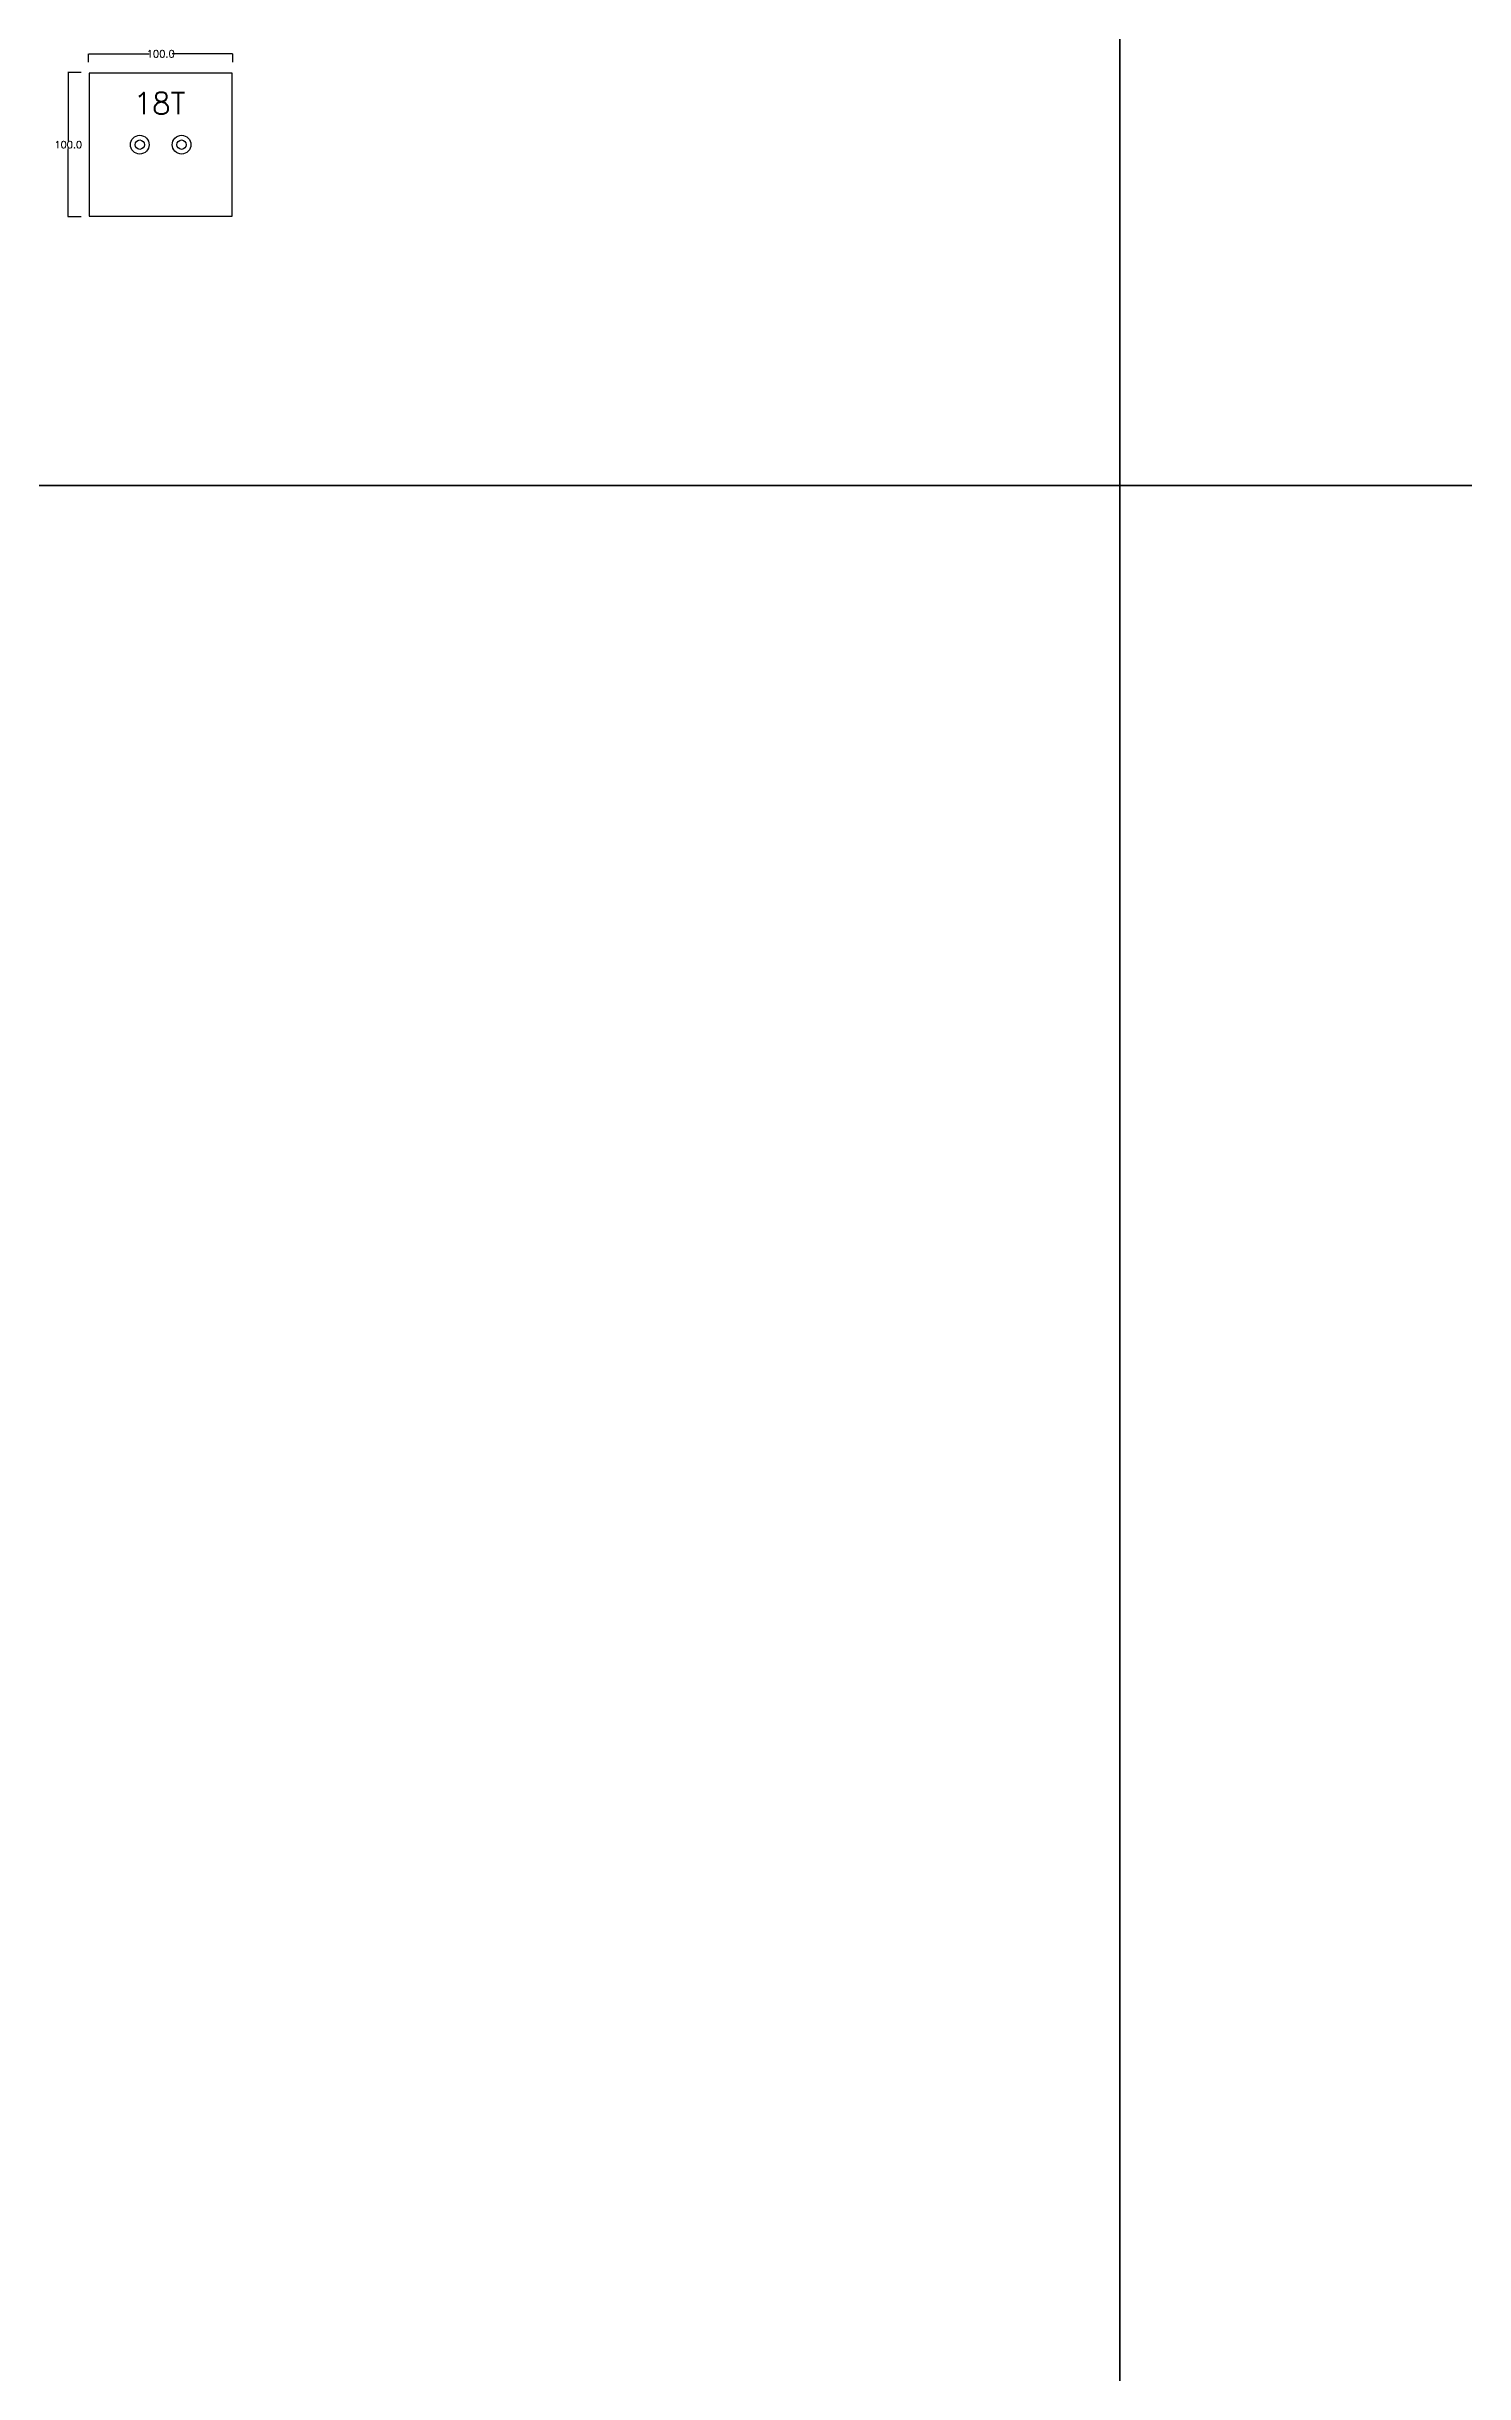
# Model space of a CAD drawing. Header units: millimetres. Extents: x 13291 to 28291, y 200 to 6643.
# Drawn here: x 21547 to 22530, y 3390 to 5004 of the extents above; entities that cross this region are included whole.
import ezdxf

# ---------------------------------------------------------------- set-up
doc = ezdxf.new("R2010")
doc.units = ezdxf.units.MM
for name, color, linetype in [('TEXT', 3, 'Continuous'), ('볼트 구멍', 7, 'Continuous'), ('치구', 7, 'Continuous'), ('치수', 7, 'Continuous')]:
    doc.layers.add(name, color=color, linetype=linetype)
doc.styles.get("Standard").update_dxf_attribs({"font": 'txt.shx', "bigfont": 'whgtxt.shx'})
doc.dimstyles.get("Standard").update_dxf_attribs({"dimtxt": 7, "dimasz": 0.18, "dimexe": 0.18, "dimexo": 0.0625, "dimgap": 0.09, "dimtad": 0, "dimtih": 1, "dimtoh": 1, "dimdec": 1, "dimzin": 0, "dimdsep": 46, "dimtxsty": 'Standard', "dimcen": 0.09, "dimadec": 0, "dimazin": 0, "dimtfac": 1, "dimtdec": 1, "dimtofl": 0, "dimtmove": 0, "dimatfit": 3, "dimfxl": 0, "dimtolj": 1, "dimtzin": 0, "dimarcsym": 0})

# ---------------------------------------------------------------- blocks, each defined once
blk = doc.blocks.new('*D304')
at = {"layer": 'Defpoints', "color": 0, "linetype": 'Continuous'}
for p in [(21571.2, 4986.1), (21562.3, 4886.1), (21571.2, 4886.1)]:
    blk.add_point(p, dxfattribs=at)
at = {"layer": '치수', "color": 0, "linetype": 'Continuous', "lineweight": -2}
for p, q in [((21571.2, 4986.1), (21562.1, 4986.1)), ((21562.3, 4985.9), (21562.3, 4938.7)), ((21562.3, 4886.3), (21562.3, 4933.5)), ((21571.2, 4886.1), (21562.1, 4886.1))]:
    blk.add_line(p, q, dxfattribs=at)
at = {"layer": '치수', "color": 0, "linetype": 'Continuous'}
for points in [[(21562.3, 4985.9), (21562.4, 4985.9), (21562.3, 4986.1)], [(21562.3, 4886.3), (21562.4, 4886.3), (21562.3, 4886.1)]]:
    blk.add_solid(points, dxfattribs=at)
at = {"layer": '치수', "color": 0, "linetype": 'Continuous', "insert": (21562.3, 4936.1), "char_height": 5, "attachment_point": 5}
blk.add_mtext('\\A1;100.0', dxfattribs=at)
blk = doc.blocks.new('*D305')
at = {"layer": 'Defpoints', "color": 0, "linetype": 'Continuous'}
for p in [(21576.4, 4993.2), (21676.4, 4999.1), (21676.4, 4993.2)]:
    blk.add_point(p, dxfattribs=at)
at = {"layer": '치수', "color": 0, "linetype": 'Continuous', "lineweight": -2}
for p, q in [((21576.4, 4993.2), (21576.4, 4999.2)), ((21576.6, 4999.1), (21618.4, 4999.1)), ((21676.2, 4999.1), (21634.4, 4999.1)), ((21676.4, 4993.2), (21676.4, 4999.2))]:
    blk.add_line(p, q, dxfattribs=at)
at = {"layer": '치수', "color": 0, "linetype": 'Continuous'}
for points in [[(21576.6, 4999.1), (21576.6, 4999), (21576.4, 4999.1)], [(21676.2, 4999.1), (21676.2, 4999), (21676.4, 4999.1)]]:
    blk.add_solid(points, dxfattribs=at)
at = {"layer": '치수', "color": 0, "linetype": 'Continuous', "insert": (21626.4, 4999.1), "char_height": 5, "attachment_point": 5}
blk.add_mtext('\\A1;100.0', dxfattribs=at)

msp = doc.modelspace()

# ---------------------------------------------------------------- linework, layer by layer
at = {"layer": 'TEXT', "color": 6}
for points in [[(19291.441, 4699.699), (19291.441, 6199.699), (22291.441, 6199.699), (22291.441, 4699.699)], [(22291.441, 4699.699), (22291.441, 6199.699), (25291.441, 6199.699), (25291.441, 4699.699)], [(19291.441, 3199.699), (19291.441, 4699.699), (22291.441, 4699.699), (22291.441, 3199.699)], [(22291.441, 3199.699), (22291.441, 4699.699), (25291.441, 4699.699), (25291.441, 3199.699)]]:
    msp.add_lwpolyline(points, close=True, dxfattribs=at)
at = {"layer": '볼트 구멍', "color": 6}
for centre in [(21611.873, 4936.079), (21640.873, 4936.079)]:
    msp.add_circle(centre, 6.5, dxfattribs=at)
at = {"layer": '볼트 구멍', "color": 3}
for centre in [(21611.873, 4936.079), (21640.873, 4936.079)]:
    msp.add_circle(centre, 3.25, dxfattribs=at)
at = {"layer": '치구'}
msp.add_lwpolyline([(21576.723, 4985.729), (21576.723, 4886.429), (21676.023, 4886.429), (21676.023, 4985.729)], close=True, dxfattribs=at)

# ---------------------------------------------------------------- texts
at = {"layer": 'TEXT', "color": 1}
msp.add_text('18T', height=15, dxfattribs=at).set_placement((21607.535, 4957.244))

# ---------------------------------------------------------------- dimensions: what is measured, and where the dimension line sits
at = {"layer": '치수', "color": 4, "linetype": 'Continuous'}
dim = msp.add_linear_dim(base=(21676.373, 4999.07), p1=(21576.373, 4993.186), p2=(21676.373, 4993.186), dimstyle='Standard', override={"dimtxt": 5}, dxfattribs=at)
dim.commit()
dim.dimension.update_dxf_attribs({"geometry": '*D305', "text_midpoint": (21626.373, 4999.07)})
dim = msp.add_linear_dim(base=(21562.326, 4886.079), p1=(21571.231, 4986.079), p2=(21571.231, 4886.079), angle=90, dimstyle='Standard', override={"dimtxt": 5}, dxfattribs=at)
dim.commit()
dim.dimension.update_dxf_attribs({"geometry": '*D304', "text_midpoint": (21562.326, 4936.079)})

doc.saveas('drawing.dxf')
